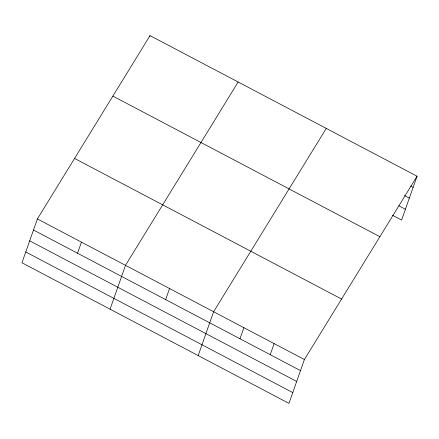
<?xml version="1.0" encoding="UTF-8"?>
<svg xmlns="http://www.w3.org/2000/svg" width="439" height="439" viewBox="0 0 439 439"><rect width="100%" height="100%" fill="white"/><g stroke="black" fill="none" stroke-linecap="round" stroke-linejoin="round"><path stroke-width="0.66" d="M37.392 218.94L21.95 262.785L288.966 403.392L304.403 359.546L417.05 176.215L150.034 35.608L37.392 218.94L304.403 359.546M149.6 36.843L150.034 35.608M77.544 253.226L81.445 242.141M110.063 309.182L125.505 265.337L238.152 82.011M165.657 299.628L169.564 288.538M198.181 355.585L213.617 311.739L326.265 128.413M239.979 338.765L243.881 327.675M270.237 354.701L274.145 343.611M417.05 176.215L401.608 220.06L392.532 215.28M410.723 186.032L413.148 187.305M404.495 195.564L409.34 198.115M398.76 205.743L405.416 209.249M112.861 96.108L379.878 236.714M74.564 158.441L341.58 299.047M33.485 230.025L300.501 370.637M29.676 240.835L296.693 381.442M25.758 251.975L292.775 392.581"/></g></svg>
